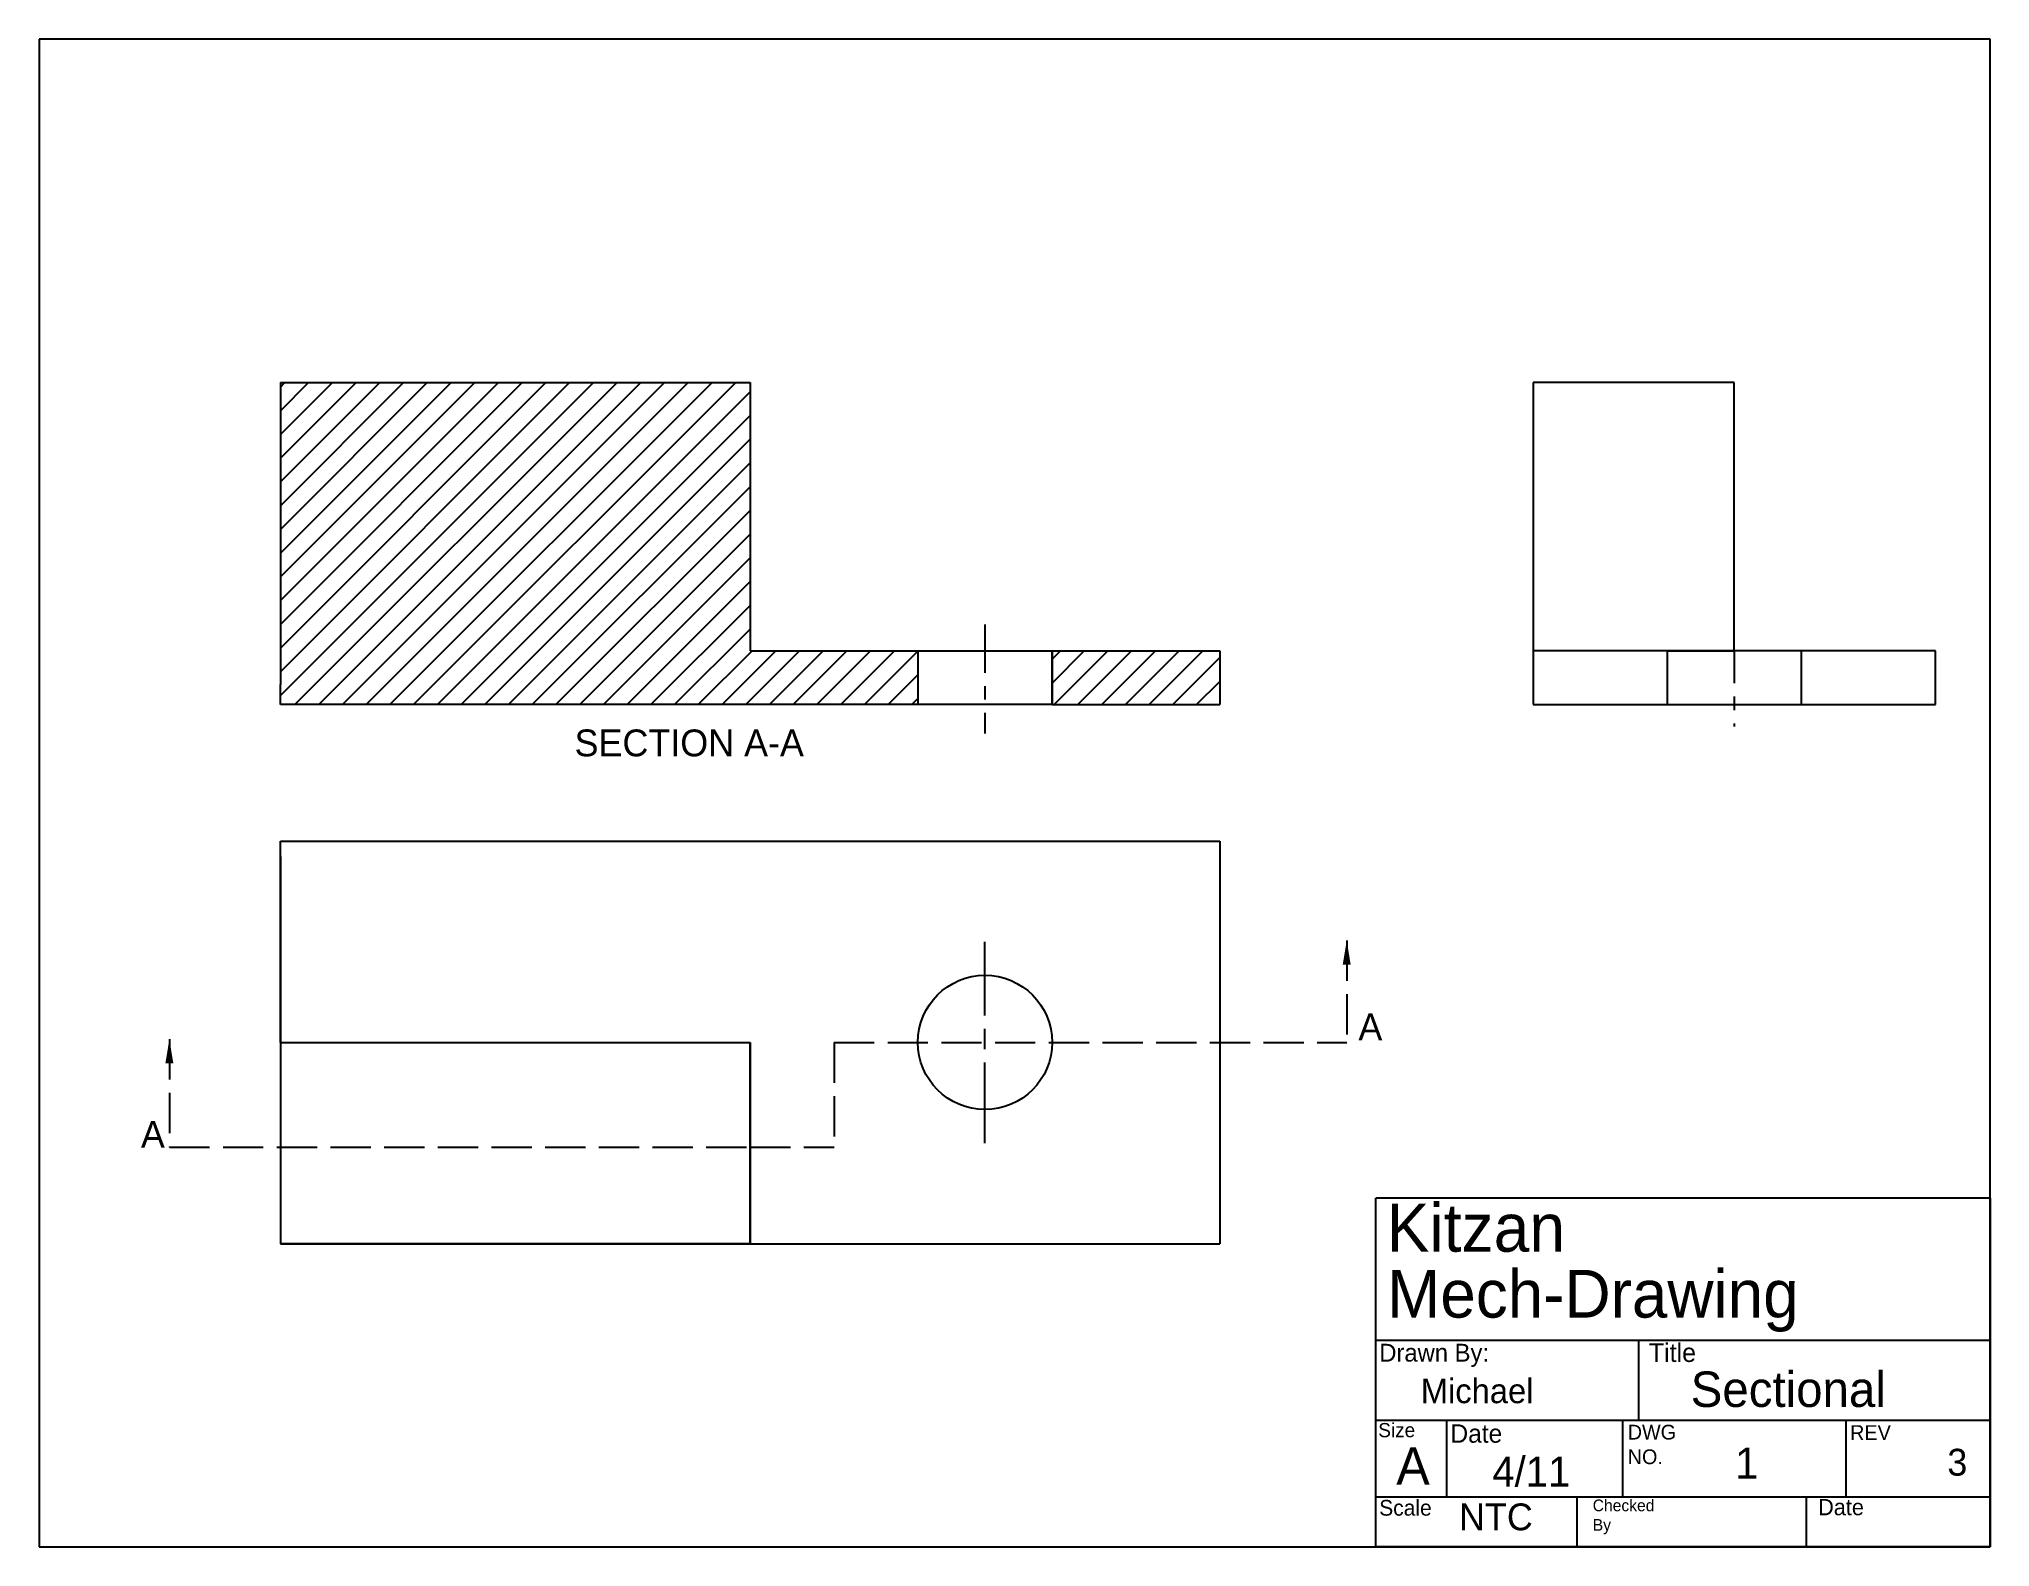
# Model space of a CAD drawing. Header units: inches. Extents: x 35 to 49.5, y 14.7 to 26.
import ezdxf

# ---------------------------------------------------------------- set-up
doc = ezdxf.new("R2010")
doc.units = ezdxf.units.IN
doc.header["$MEASUREMENT"] = 0
doc.linetypes.add('ACAD_ISO02W100', pattern=[15, 12, -3])
doc.linetypes.add('ACAD_ISO08W100', pattern=[36, 24, -3, 6, -3])
doc.layers.add('blue', color=5, linetype='Continuous')
doc.layers.add('center', color=7, linetype='Continuous')
doc.dimstyles.get("Standard").update_dxf_attribs({"dimtxt": 0.18, "dimasz": 0.18, "dimexe": 0.18, "dimexo": 0.0625, "dimgap": 0.09, "dimtad": 0, "dimtih": 1, "dimtoh": 1, "dimdec": 4, "dimzin": 0, "dimdsep": 46, "dimtxsty": 'Standard', "dimcen": 0.09, "dimadec": 0, "dimazin": 0, "dimtfac": 1, "dimtdec": 4, "dimtofl": 0, "dimtmove": 0, "dimatfit": 3, "dimfxl": 0, "dimtolj": 1, "dimtzin": 0, "dimarcsym": 0})
pattern_1 = [(45, (11.26373, 2.64162), (-0.08838835, 0.08838835), [])]

msp = doc.modelspace()

# ---------------------------------------------------------------- hatches: boundary and pattern name
h = msp.add_hatch()
h.set_pattern_fill('ANSI31', color=256, style=0)
h.set_pattern_definition(pattern_1)
h.paths.add_polyline_path([(36.753, 23.392), (36.753, 21.142), (36.753, 20.992), (41.503, 20.992), (41.503, 21.392), (40.253, 21.392), (40.253, 23.392)])
h = msp.add_hatch()
h.set_pattern_fill('ANSI31', color=256, style=0)
h.set_pattern_definition(pattern_1)
h.paths.add_polyline_path([(42.503, 21.392), (42.503, 20.992), (43.753, 20.992), (43.753, 21.392)])

# ---------------------------------------------------------------- linework, layer by layer
for p, q in [((49.491, 25.95), (34.955, 25.95)), ((34.955, 25.95), (34.955, 14.718)), ((49.491, 25.95), (48.553, 25.95)), ((49.491, 14.718), (49.491, 25.95)), ((36.753, 23.392), (36.753, 21.142)), ((36.753, 23.392), (40.253, 23.392)), ((40.253, 23.392), (40.253, 21.392)), ((46.086, 23.392), (46.086, 20.992)), ((47.586, 23.392), (46.086, 23.392)), ((47.586, 21.392), (47.586, 23.392)), ((40.253, 21.392), (41.503, 21.392)), ((40.253, 21.392), (41.503, 21.392)), ((42.503, 21.392), (43.753, 21.392)), ((43.753, 21.392), (43.753, 20.992)), ((47.586, 21.392), (46.086, 21.392)), ((49.086, 21.392), (47.586, 21.392)), ((49.086, 20.992), (49.086, 21.392)), ((36.753, 20.992), (36.753, 21.142)), ((41.503, 20.992), (36.753, 20.992)), ((42.503, 20.992), (43.753, 20.992)), ((46.086, 20.992), (49.086, 20.992)), ((36.753, 18.476), (36.753, 19.976)), ((36.753, 19.976), (43.753, 19.976)), ((43.753, 19.976), (43.753, 18.476)), ((36.753, 19.861), (36.753, 16.976)), ((43.753, 19.861), (43.753, 16.976)), ((36.753, 18.476), (40.253, 18.476)), ((40.253, 18.476), (40.253, 16.976)), ((40.253, 16.976), (40.253, 18.476)), ((36.753, 18.418), (36.753, 16.976)), ((49.491, 17.315), (44.916, 17.315)), ((44.916, 14.718), (44.916, 17.315)), ((49.491, 17.315), (49.491, 14.718)), ((40.253, 16.976), (36.753, 16.976)), ((36.753, 16.976), (40.253, 16.976)), ((40.253, 16.976), (43.753, 16.976)), ((44.916, 16.259), (49.491, 16.259)), ((46.872, 16.259), (46.872, 15.66)), ((49.491, 15.66), (44.916, 15.66)), ((45.442, 15.66), (45.442, 15.092)), ((46.754, 15.66), (46.754, 15.092)), ((48.417, 15.66), (48.417, 15.092)), ((44.916, 15.092), (49.491, 15.092)), ((46.412, 15.092), (46.412, 14.718)), ((48.122, 15.092), (48.122, 14.718)), ((34.955, 14.718), (49.491, 14.718)), ((49.491, 14.718), (44.916, 14.718))]:
    msp.add_line(p, q)
at = {"color": 5}
for p, q in [((41.503, 21.392), (41.503, 20.992)), ((41.503, 21.392), (42.503, 21.392)), ((42.503, 21.392), (42.503, 20.992)), ((42.503, 20.992), (41.503, 20.992))]:
    msp.add_line(p, q, dxfattribs=at)
at = {"linetype": 'ACAD_ISO02W100', "ltscale": 0.025}
for p, q in [((40.878, 18.476), (44.698, 18.476)), ((40.878, 18.476), (40.878, 17.697)), ((35.926, 17.697), (40.253, 17.697)), ((40.253, 17.697), (40.878, 17.697))]:
    msp.add_line(p, q, dxfattribs=at)
at = {"layer": 'blue'}
for p, q in [((41.503, 21.392), (41.503, 20.992)), ((42.503, 20.992), (42.503, 21.392)), ((47.086, 21.392), (47.086, 20.992)), ((47.086, 21.392), (47.586, 21.392)), ((48.086, 21.392), (47.586, 21.392)), ((48.086, 20.992), (48.086, 21.392)), ((47.086, 20.992), (47.586, 20.992)), ((47.586, 20.992), (48.086, 20.992))]:
    msp.add_line(p, q, dxfattribs=at)
at = {"layer": 'blue', "linetype": 'ACAD_ISO08W100', "ltscale": 0.01}
msp.add_line((47.586, 21.392), (47.586, 20.829), dxfattribs=at)
at = {"layer": 'blue'}
msp.add_circle((42.003, 18.476), 0.5, dxfattribs=at)
at = {"layer": 'center', "linetype": 'ACAD_ISO08W100', "ltscale": 0.015}
msp.add_line((42.003, 21.59), (42.003, 20.778), dxfattribs=at)
at = {"layer": 'center', "linetype": 'ACAD_ISO08W100', "ltscale": 0.025}
msp.add_line((42.003, 17.726), (42.003, 19.226), dxfattribs=at)

# ---------------------------------------------------------------- texts
at = {"attachment_point": 1}
for s, insert, char_height, width in [('SECTION A-A', (38.945, 20.807), 0.2, 4.17946), ('A', (44.785, 18.692), 0.2, 0.39755), ('A', (35.714, 17.891), 0.2, 0.3289), ('Kitzan', (44.995, 17.275), 0.3579, 0.28655), ('Mech-Drawing', (44.999, 16.782), 0.35577, 1.08826), ('Drawn By:', (44.941, 16.231), 0.1325, 3.36929), ('Title', (46.949, 16.235), 0.1392, 9.027394265514243e-17), ('Michael', (45.25, 15.971), 0.1822, 0.26288), ('Size', (44.933, 15.641), 0.1058, 0.07255), ('Date', (45.471, 15.631), 0.1366, 0.43043), ('DWG NO.', (46.792, 15.628), 0.11, 0.35196), ('REV', (48.448, 15.625), 0.1107, 0.20284), ('A', (45.067, 15.461), 0.28, 0.04564), ('1', (47.592, 15.458), 0.231, 0.2341), ('4/11', (45.783, 15.391), 0.2231, 0.25634), ('Scale', (44.94, 15.068), 0.117, 0.21678), ('Checked By', (46.531, 15.071), 0.0871, 0.2025), ('Date', (48.21, 15.075), 0.121, 0.18224)]:
    msp.add_mtext(s, dxfattribs=dict(at, insert=insert, char_height=char_height, width=width))
at = {"layer": 'center', "attachment_point": 1}
for s, insert, char_height, width in [('Sectional', (47.261, 16.025), 0.2643, 2.17498), ('3', (49.173, 15.449), 0.2, 0.3179), ('NTC', (45.535, 15.042), 0.2, 0.75149)]:
    msp.add_mtext(s, dxfattribs=dict(at, insert=insert, char_height=char_height, width=width))

# ---------------------------------------------------------------- leaders
at = {"linetype": 'ACAD_ISO02W100', "ltscale": 0.025}
for points in [[(44.698, 19.235), (44.698, 18.476)], [(35.926, 18.5), (35.926, 17.697)]]:
    msp.add_leader(points, dimstyle='Standard', override={"dimgap": 0.09, "dimtad": 0}, dxfattribs=at)

doc.saveas('drawing.dxf')
